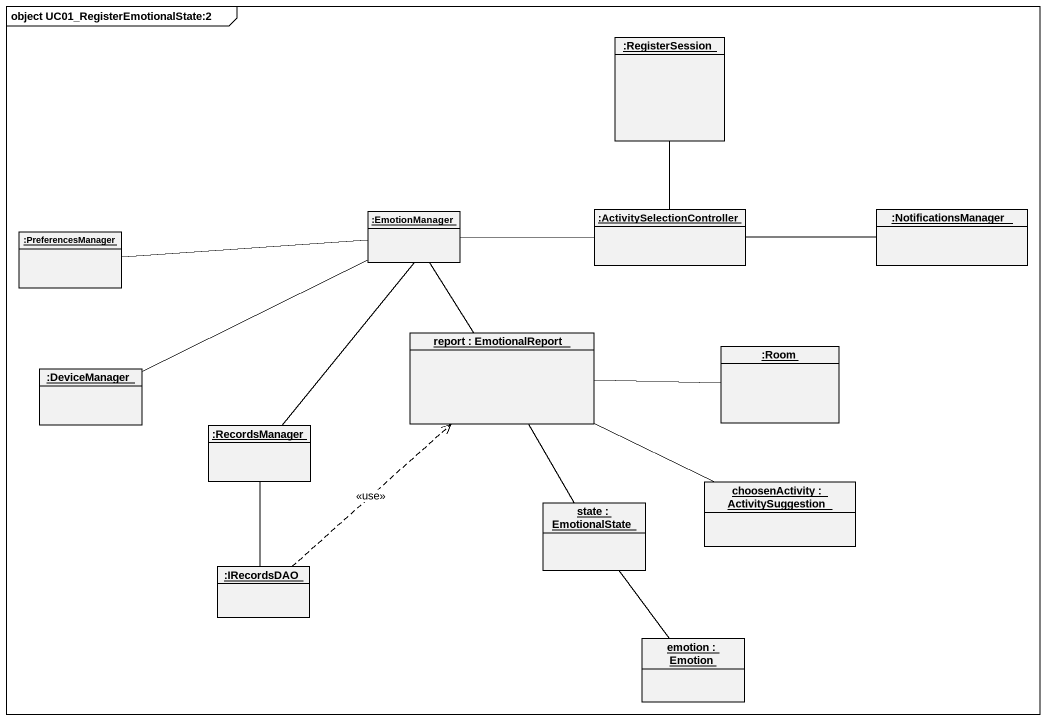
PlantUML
@startuml
mainframe object UC01_RegisterEmotionalState:2
hide circle
hide empty members
object ":RegisterSession" as RegisterSession
object ":PreferencesManager" as PreferencesManager
object ":EmotionManager" as EmotionManager
object ":ActivitySelectionController" as ActivitySelectionController
object ":NotificationsManager" as NotificationsManager
object "report : EmotionalReport" as report
object ":Room" as Room
object ":DeviceManager" as DeviceManager
object ":RecordsManager" as RecordsManager
object "choosenActivity : ActivitySuggestion" as choosenActivity
object "state : EmotionalState" as state_
object ":IRecordsDAO" as IRecordsDAO
object "emotion : Emotion" as emotion
PreferencesManager -right- EmotionManager
EmotionManager -right- ActivitySelectionController
ActivitySelectionController -up- RegisterSession
NotificationsManager -left- ActivitySelectionController
report -up- EmotionManager
Room -left- report
DeviceManager -right- EmotionManager
RecordsManager -up- EmotionManager
RecordsManager -- IRecordsDAO
choosenActivity -left- report
state_ -up- report
IRecordsDAO .up.> report : <<use>>
emotion -up- state_
@enduml
